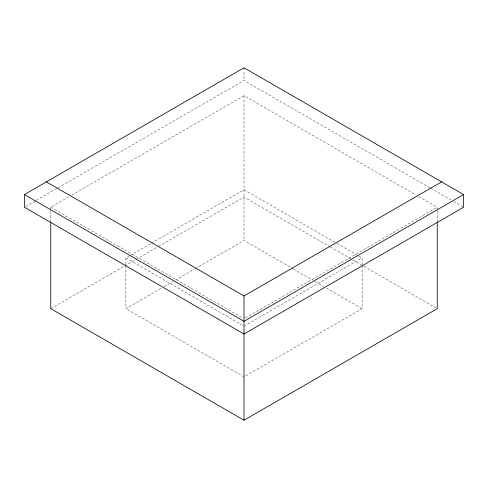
<?xml version="1.0" encoding="UTF-8"?>
<svg xmlns="http://www.w3.org/2000/svg" width="488" height="488" viewBox="0 0 488 488"><rect width="100%" height="100%" fill="white"/><g stroke="black" fill="none" stroke-linecap="round" stroke-linejoin="round"><path stroke-width="0.37" stroke-dasharray="2.44 1.83" d="M25.718 206.473L35.612 200.757M36.271 200.379L57.37 188.197M58.035 187.813L244 80.447L429.965 187.813M50.752 210.261L50.752 207.229L69.217 196.572M71.858 195.047L244 95.66L416.142 195.047M125.886 264.758L125.886 257.945L129.186 256.041M129.845 255.663L150.963 243.469M151.622 243.091L244 189.753L336.378 243.091M50.752 308.66L135.176 259.921M135.835 259.537L157.6 246.971M158.258 246.593L244 197.091L329.742 246.593M125.886 265.515L125.886 308.66L161.516 288.091M164.157 286.566L172.734 281.613M175.375 280.088L194.511 269.041M195.169 268.662L244 240.468L292.83 268.662M245.318 318.042L437.248 207.229L437.248 210.261M244 326.136L362.114 257.945L362.114 264.758M362.114 265.515L362.114 308.66L244 376.852L125.886 308.66M430.63 188.197L451.071 200.001M453.706 201.52L462.941 206.851M418.783 196.572L437.248 207.229M337.037 243.469L358.155 255.663M358.814 256.041L362.114 257.945M330.4 246.971L352.165 259.537M352.824 259.921L435.93 307.897M293.489 269.041L312.625 280.088M315.266 281.613L323.843 286.566M326.484 288.091L362.114 308.66M50.752 207.229L243.341 318.42M125.886 257.945L243.341 325.758M437.248 211.017L437.248 221.613M244 67.771L244 80.447M244 95.66L244 240.468M50.752 211.017L50.752 221.613"/><path stroke-width="0.73" d="M24.4 194.553L244 67.771L463.6 194.553L463.6 207.229L244 334.018L24.4 207.229L24.4 194.553L244 321.336L463.6 194.553M46.36 181.871L244 295.978L441.64 181.871M50.752 222.369L50.752 308.66L244 420.229L437.248 308.66L437.248 222.369M244 295.978L244 420.229"/></g></svg>
